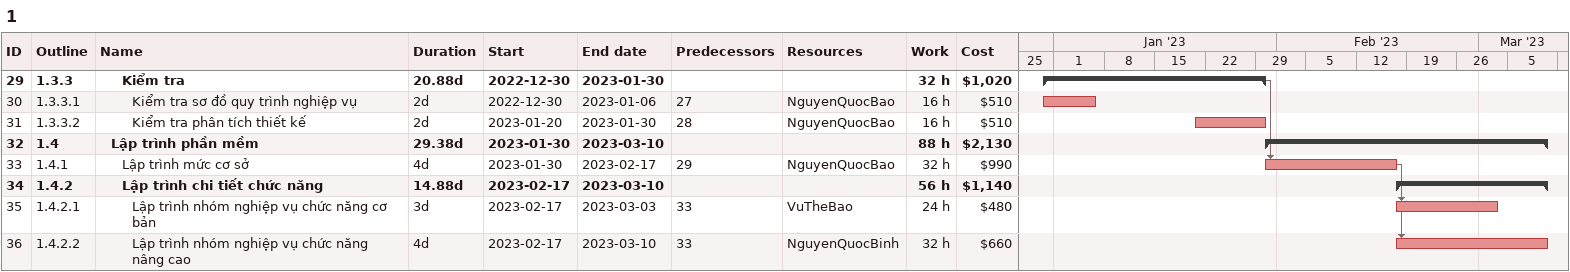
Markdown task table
1

| ID | WBS | Task | Duration | Start | Finish | Predecessors | Resources | Work (h) | Cost ($) |
|---|---|---|---|---|---|---|---|---|---|
| 29 | 1.3.3 | **Kiểm tra** | 20.88d | 2022-12-30 | 2023-01-30 |  |  | 32 | 1020 |
| 30 | 1.3.3.1 | Kiểm tra sơ đồ quy trình nghiệp vụ | 2d | 2022-12-30 | 2023-01-06 | 27 | NguyenQuocBao | 16 | 510 |
| 31 | 1.3.3.2 | Kiểm tra phân tích thiết kế | 2d | 2023-01-20 | 2023-01-30 | 28 | NguyenQuocBao | 16 | 510 |
| 32 | 1.4 | **Lập trình phần mềm** | 29.38d | 2023-01-30 | 2023-03-10 |  |  | 88 | 2130 |
| 33 | 1.4.1 | Lập trình mức cơ sở | 4d | 2023-01-30 | 2023-02-17 | 29 | NguyenQuocBao | 32 | 990 |
| 34 | 1.4.2 | **Lập trình chi tiết chức năng** | 14.88d | 2023-02-17 | 2023-03-10 |  |  | 56 | 1140 |
| 35 | 1.4.2.1 | Lập trình nhóm nghiệp vụ chức năng cơ bản | 3d | 2023-02-17 | 2023-03-03 | 33 | VuTheBao | 24 | 480 |
| 36 | 1.4.2.2 | Lập trình nhóm nghiệp vụ chức năng nâng cao | 4d | 2023-02-17 | 2023-03-10 | 33 | NguyenQuocBinh | 32 | 660 |
